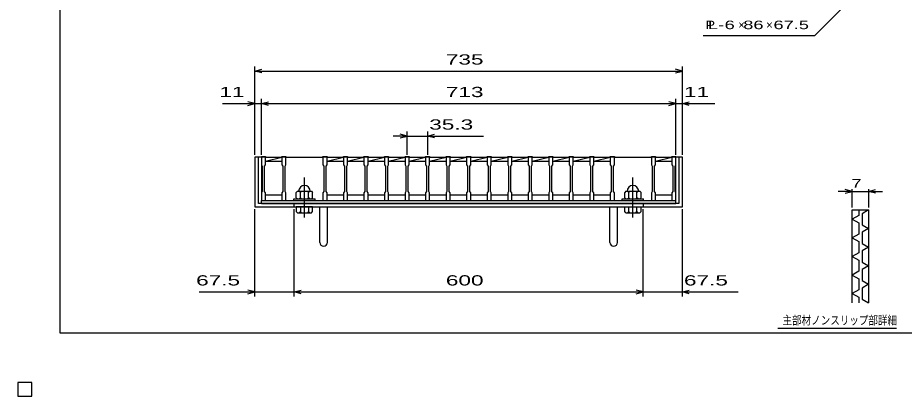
# Model space of a CAD drawing. Units: millimetres, scale not verified. Extents: x -1456 to 1385, y -1026 to 843.
# Drawn here: x -1456 to 69, y -1026 to -374 of the extents above; entities that cross this region are included whole.
import ezdxf
from ezdxf.enums import TextEntityAlignment as Align

# ---------------------------------------------------------------- set-up
doc = ezdxf.new("R2010")
doc.units = ezdxf.units.MM
doc.header["$LTSCALE"] = 8
doc.linetypes.add('CHAIN', pattern=[18.5, 12, -1.5, 3.5, -1.5])
for name, color, linetype, lineweight in [('0_2', 150, 'Continuous', 25), ('16', 3, 'Continuous', 25), ('19', 6, 'Continuous', 25), ('22', 4, 'Continuous', 25), ('32', 4, 'Continuous', 25)]:
    doc.layers.add(name, color=color, linetype=linetype, lineweight=lineweight)
doc.styles.add('ベクトル', font='')
doc.styles.get('ベクトル').set_extended_font_data('ベクトル')

msp = doc.modelspace()

# ---------------------------------------------------------------- linework, layer by layer
at = {"layer": '0_2'}
for p, q in [((-1383.2, -917.2), (-1383.2, 842.8)), ((1384.8, -917.2), (-1383.2, -917.2))]:
    msp.add_line(p, q, dxfattribs=at)
at = {"layer": '16'}
for p, q in [((-1037, -614), (-1037, -613.3)), ((-1037, -613.3), (-1030, -613.3)), ((-1037, -614), (-1037, -627.5)), ((-1030, -614), (-1037, -614)), ((-1037, -614), (-1037, -679)), ((-1030, -613.3), (-1030, -614)), ((-1030, -627.5), (-1030, -614)), ((-1030, -614), (-1001.7, -614)), ((-1030, -621), (-1001.7, -614)), ((-1030, -621), (-1001.7, -621)), ((-1001.7, -614), (-1001.7, -613.3)), ((-1001.7, -613.3), (-994.7, -613.3)), ((-1001.7, -614), (-1001.7, -627.5)), ((-994.7, -614), (-1001.7, -614)), ((-994.7, -613.3), (-994.7, -614)), ((-994.7, -627.5), (-994.7, -614)), ((-994.7, -614), (-931.1, -614)), ((-931.1, -614), (-931.1, -613.3)), ((-931.1, -613.3), (-924.1, -613.3)), ((-931.1, -614), (-931.1, -627.5)), ((-924.1, -614), (-931.1, -614)), ((-924.1, -613.3), (-924.1, -614)), ((-924.1, -627.5), (-924.1, -614)), ((-924.1, -614), (-895.8, -614)), ((-924.1, -621), (-895.8, -614)), ((-924.1, -621), (-895.8, -621)), ((-895.8, -614), (-895.8, -613.3)), ((-895.8, -613.3), (-888.8, -613.3)), ((-895.8, -614), (-895.8, -627.5)), ((-888.8, -614), (-895.8, -614)), ((-888.8, -613.3), (-888.8, -614)), ((-888.8, -627.5), (-888.8, -614)), ((-888.8, -614), (-860.5, -614)), ((-888.8, -621), (-860.5, -614)), ((-888.8, -621), (-860.5, -621)), ((-860.5, -614), (-860.5, -613.3)), ((-860.5, -613.3), (-853.5, -613.3)), ((-860.5, -614), (-860.5, -627.5)), ((-853.5, -614), (-860.5, -614)), ((-853.5, -613.3), (-853.5, -614)), ((-853.5, -627.5), (-853.5, -614)), ((-853.5, -614), (-825.2, -614)), ((-853.5, -621), (-825.2, -614)), ((-853.5, -621), (-825.2, -621)), ((-825.2, -614), (-825.2, -613.3)), ((-825.2, -613.3), (-818.2, -613.3)), ((-825.2, -614), (-825.2, -627.5)), ((-818.2, -614), (-825.2, -614)), ((-818.2, -613.3), (-818.2, -614)), ((-818.2, -627.5), (-818.2, -614)), ((-818.2, -614), (-789.9, -614)), ((-818.2, -621), (-789.9, -614)), ((-818.2, -621), (-789.9, -621)), ((-789.9, -614), (-789.9, -613.3)), ((-789.9, -613.3), (-782.9, -613.3)), ((-789.9, -614), (-789.9, -627.5)), ((-782.9, -614), (-789.9, -614)), ((-782.9, -613.3), (-782.9, -614)), ((-782.9, -627.5), (-782.9, -614)), ((-782.9, -614), (-754.6, -614)), ((-782.9, -621), (-754.6, -614)), ((-782.9, -621), (-754.6, -621)), ((-754.6, -614), (-754.6, -613.3)), ((-754.6, -613.3), (-747.6, -613.3)), ((-754.6, -614), (-754.6, -627.5)), ((-747.6, -614), (-754.6, -614)), ((-747.6, -613.3), (-747.6, -614)), ((-747.6, -627.5), (-747.6, -614)), ((-747.6, -614), (-719.3, -614)), ((-747.6, -621), (-719.3, -614)), ((-747.6, -621), (-719.3, -621)), ((-719.3, -614), (-719.3, -613.3)), ((-719.3, -613.3), (-712.3, -613.3)), ((-719.3, -614), (-719.3, -627.5)), ((-712.3, -614), (-719.3, -614)), ((-712.3, -613.3), (-712.3, -614)), ((-712.3, -627.5), (-712.3, -614)), ((-712.3, -614), (-684, -614)), ((-712.3, -621), (-684, -614)), ((-712.3, -621), (-684, -621)), ((-684, -614), (-684, -613.3)), ((-684, -613.3), (-677, -613.3)), ((-684, -614), (-684, -627.5)), ((-677, -614), (-684, -614)), ((-677, -613.3), (-677, -614)), ((-677, -627.5), (-677, -614)), ((-677, -614), (-648.7, -614)), ((-677, -621), (-648.7, -614)), ((-677, -621), (-648.7, -621)), ((-648.7, -614), (-648.7, -613.3)), ((-648.7, -613.3), (-641.7, -613.3)), ((-648.7, -614), (-648.7, -627.5)), ((-641.7, -614), (-648.7, -614)), ((-641.7, -613.3), (-641.7, -614)), ((-641.7, -627.5), (-641.7, -614)), ((-641.7, -614), (-613.4, -614)), ((-641.7, -621), (-613.4, -614)), ((-641.7, -621), (-613.4, -621)), ((-613.4, -614), (-613.4, -613.3)), ((-613.4, -613.3), (-606.4, -613.3)), ((-613.4, -614), (-613.4, -627.5)), ((-606.4, -614), (-613.4, -614)), ((-606.4, -613.3), (-606.4, -614)), ((-606.4, -627.5), (-606.4, -614)), ((-606.4, -614), (-578.1, -614)), ((-606.4, -621), (-578.1, -614)), ((-606.4, -621), (-578.1, -621)), ((-578.1, -614), (-578.1, -613.3)), ((-578.1, -613.3), (-571.1, -613.3)), ((-578.1, -614), (-578.1, -627.5)), ((-571.1, -614), (-578.1, -614)), ((-571.1, -613.3), (-571.1, -614)), ((-571.1, -627.5), (-571.1, -614)), ((-571.1, -614), (-542.8, -614)), ((-571.1, -621), (-542.8, -614)), ((-571.1, -621), (-542.8, -621)), ((-542.8, -614), (-542.8, -613.3)), ((-542.8, -613.3), (-535.8, -613.3)), ((-542.8, -614), (-542.8, -627.5)), ((-535.8, -614), (-542.8, -614)), ((-535.8, -613.3), (-535.8, -614)), ((-535.8, -627.5), (-535.8, -614)), ((-535.8, -614), (-507.5, -614)), ((-535.8, -621), (-507.5, -614)), ((-535.8, -621), (-507.5, -621)), ((-507.5, -614), (-507.5, -613.3)), ((-507.5, -613.3), (-500.5, -613.3)), ((-507.5, -614), (-507.5, -627.5)), ((-500.5, -614), (-507.5, -614)), ((-500.5, -613.3), (-500.5, -614)), ((-500.5, -627.5), (-500.5, -614)), ((-500.5, -614), (-472.2, -614)), ((-500.5, -621), (-472.2, -614)), ((-500.5, -621), (-472.2, -621)), ((-472.2, -614), (-472.2, -613.3)), ((-472.2, -613.3), (-465.2, -613.3)), ((-472.2, -614), (-472.2, -627.5)), ((-465.2, -614), (-472.2, -614)), ((-465.2, -613.3), (-465.2, -614)), ((-465.2, -627.5), (-465.2, -614)), ((-465.2, -614), (-436.9, -614)), ((-465.2, -621), (-436.9, -614)), ((-465.2, -621), (-436.9, -621)), ((-436.9, -614), (-436.9, -613.3)), ((-436.9, -613.3), (-429.9, -613.3)), ((-436.9, -614), (-436.9, -627.5)), ((-429.9, -614), (-436.9, -614)), ((-429.9, -613.3), (-429.9, -614)), ((-429.9, -627.5), (-429.9, -614)), ((-429.9, -614), (-366.3, -614)), ((-366.3, -614), (-366.3, -613.3)), ((-366.3, -613.3), (-359.3, -613.3)), ((-366.3, -614), (-366.3, -627.5)), ((-359.3, -614), (-366.3, -614)), ((-359.3, -613.3), (-359.3, -614)), ((-359.3, -627.5), (-359.3, -614)), ((-359.3, -614), (-331, -614)), ((-359.3, -621), (-331, -614)), ((-359.3, -621), (-331, -621)), ((-331, -614), (-331, -613.3)), ((-331, -613.3), (-324, -613.3)), ((-331, -614), (-331, -627.5)), ((-324, -614), (-331, -614)), ((-324, -613.3), (-324, -614)), ((-324, -627.5), (-324, -614)), ((-324, -679), (-324, -614)), ((-1037, -627.5), (-1035.5, -629.5)), ((-1035.5, -629.5), (-1035.5, -673.5)), ((-1031.5, -629.5), (-1030, -627.5)), ((-1031.5, -673.5), (-1031.5, -629.5)), ((-1001.7, -627.5), (-1000.2, -629.5)), ((-1000.2, -629.5), (-1000.2, -673.5)), ((-996.2, -629.5), (-994.7, -627.5)), ((-996.2, -673.5), (-996.2, -629.5)), ((-931.1, -627.5), (-929.6, -629.5)), ((-929.6, -629.5), (-929.6, -673.5)), ((-925.6, -629.5), (-924.1, -627.5)), ((-925.6, -673.5), (-925.6, -629.5)), ((-895.8, -627.5), (-894.3, -629.5)), ((-894.3, -629.5), (-894.3, -673.5)), ((-890.3, -629.5), (-888.8, -627.5)), ((-890.3, -673.5), (-890.3, -629.5)), ((-860.5, -627.5), (-859, -629.5)), ((-859, -629.5), (-859, -673.5)), ((-855, -629.5), (-853.5, -627.5)), ((-855, -673.5), (-855, -629.5)), ((-825.2, -627.5), (-823.7, -629.5)), ((-823.7, -629.5), (-823.7, -673.5)), ((-819.7, -629.5), (-818.2, -627.5)), ((-819.7, -673.5), (-819.7, -629.5)), ((-789.9, -627.5), (-788.4, -629.5)), ((-788.4, -629.5), (-788.4, -673.5)), ((-784.4, -629.5), (-782.9, -627.5)), ((-784.4, -673.5), (-784.4, -629.5)), ((-754.6, -627.5), (-753.1, -629.5)), ((-753.1, -629.5), (-753.1, -673.5)), ((-749.1, -629.5), (-747.6, -627.5)), ((-749.1, -673.5), (-749.1, -629.5)), ((-719.3, -627.5), (-717.8, -629.5)), ((-717.8, -629.5), (-717.8, -673.5)), ((-713.8, -629.5), (-712.3, -627.5)), ((-713.8, -673.5), (-713.8, -629.5)), ((-684, -627.5), (-682.5, -629.5)), ((-682.5, -629.5), (-682.5, -673.5)), ((-678.5, -629.5), (-677, -627.5)), ((-678.5, -673.5), (-678.5, -629.5)), ((-648.7, -627.5), (-647.2, -629.5)), ((-647.2, -629.5), (-647.2, -673.5)), ((-643.2, -629.5), (-641.7, -627.5)), ((-643.2, -673.5), (-643.2, -629.5)), ((-613.4, -627.5), (-611.9, -629.5)), ((-611.9, -629.5), (-611.9, -673.5)), ((-607.9, -629.5), (-606.4, -627.5)), ((-607.9, -673.5), (-607.9, -629.5)), ((-578.1, -627.5), (-576.6, -629.5)), ((-576.6, -629.5), (-576.6, -673.5)), ((-572.6, -629.5), (-571.1, -627.5)), ((-572.6, -673.5), (-572.6, -629.5)), ((-542.8, -627.5), (-541.3, -629.5)), ((-541.3, -629.5), (-541.3, -673.5)), ((-537.3, -629.5), (-535.8, -627.5)), ((-537.3, -673.5), (-537.3, -629.5)), ((-507.5, -627.5), (-506, -629.5)), ((-506, -629.5), (-506, -673.5)), ((-502, -629.5), (-500.5, -627.5)), ((-502, -673.5), (-502, -629.5)), ((-472.2, -627.5), (-470.7, -629.5)), ((-470.7, -629.5), (-470.7, -673.5)), ((-466.7, -629.5), (-465.2, -627.5)), ((-466.7, -673.5), (-466.7, -629.5)), ((-436.9, -627.5), (-435.4, -629.5)), ((-435.4, -629.5), (-435.4, -673.5)), ((-431.4, -629.5), (-429.9, -627.5)), ((-431.4, -673.5), (-431.4, -629.5)), ((-366.3, -627.5), (-364.8, -629.5)), ((-364.8, -629.5), (-364.8, -673.5)), ((-360.8, -629.5), (-359.3, -627.5)), ((-360.8, -673.5), (-360.8, -629.5)), ((-331, -627.5), (-329.5, -629.5)), ((-329.5, -629.5), (-329.5, -673.5)), ((-325.5, -629.5), (-324, -627.5)), ((-325.5, -673.5), (-325.5, -629.5)), ((-1035.5, -673.5), (-1037, -675.5)), ((-1037, -675.5), (-1037, -689)), ((-1030, -675.5), (-1031.5, -673.5)), ((-1030, -689), (-1030, -675.5)), ((-1030, -679), (-1001.7, -679)), ((-1000.2, -673.5), (-1001.7, -675.5)), ((-1001.7, -675.5), (-1001.7, -689)), ((-994.7, -675.5), (-996.2, -673.5)), ((-994.7, -689), (-994.7, -675.5)), ((-981.4, -689), (-981.4, -686)), ((-981.4, -686), (-944.4, -686)), ((-974.9, -673), (-976.9, -675)), ((-976.9, -684), (-976.9, -675)), ((-976.9, -684), (-974.9, -686)), ((-974.9, -673), (-950.9, -673)), ((-971.9, -673), (-969.9, -675)), ((-971.9, -686), (-969.9, -684)), ((-969.9, -675), (-967.9, -673)), ((-969.9, -684), (-969.9, -675)), ((-967.9, -686), (-969.9, -684)), ((-957.9, -673), (-955.9, -675)), ((-957.9, -686), (-955.9, -684)), ((-955.9, -675), (-953.9, -673)), ((-955.9, -684), (-955.9, -675)), ((-953.9, -686), (-955.9, -684)), ((-950.9, -673), (-948.9, -675)), ((-950.9, -686), (-948.9, -684)), ((-948.9, -684), (-948.9, -675)), ((-944.4, -689), (-944.4, -686)), ((-929.6, -673.5), (-931.1, -675.5)), ((-931.1, -675.5), (-931.1, -689)), ((-924.1, -675.5), (-925.6, -673.5)), ((-924.1, -689), (-924.1, -675.5)), ((-924.1, -679), (-895.8, -679)), ((-894.3, -673.5), (-895.8, -675.5)), ((-895.8, -675.5), (-895.8, -689)), ((-888.8, -675.5), (-890.3, -673.5)), ((-888.8, -689), (-888.8, -675.5)), ((-888.8, -679), (-860.5, -679)), ((-859, -673.5), (-860.5, -675.5)), ((-860.5, -675.5), (-860.5, -689)), ((-853.5, -675.5), (-855, -673.5)), ((-853.5, -689), (-853.5, -675.5)), ((-853.5, -679), (-825.2, -679)), ((-823.7, -673.5), (-825.2, -675.5)), ((-825.2, -675.5), (-825.2, -689)), ((-818.2, -675.5), (-819.7, -673.5)), ((-818.2, -689), (-818.2, -675.5)), ((-818.2, -679), (-789.9, -679)), ((-788.4, -673.5), (-789.9, -675.5)), ((-789.9, -675.5), (-789.9, -689)), ((-782.9, -675.5), (-784.4, -673.5)), ((-782.9, -689), (-782.9, -675.5)), ((-782.9, -679), (-754.6, -679)), ((-753.1, -673.5), (-754.6, -675.5)), ((-754.6, -675.5), (-754.6, -689)), ((-747.6, -675.5), (-749.1, -673.5)), ((-747.6, -689), (-747.6, -675.5)), ((-747.6, -679), (-719.3, -679)), ((-717.8, -673.5), (-719.3, -675.5)), ((-719.3, -675.5), (-719.3, -689)), ((-712.3, -675.5), (-713.8, -673.5)), ((-712.3, -689), (-712.3, -675.5)), ((-712.3, -679), (-684, -679)), ((-682.5, -673.5), (-684, -675.5)), ((-684, -675.5), (-684, -689)), ((-677, -675.5), (-678.5, -673.5)), ((-677, -689), (-677, -675.5)), ((-677, -679), (-648.7, -679)), ((-647.2, -673.5), (-648.7, -675.5)), ((-648.7, -675.5), (-648.7, -689)), ((-641.7, -675.5), (-643.2, -673.5)), ((-641.7, -689), (-641.7, -675.5)), ((-641.7, -679), (-613.4, -679)), ((-611.9, -673.5), (-613.4, -675.5)), ((-613.4, -675.5), (-613.4, -689)), ((-606.4, -675.5), (-607.9, -673.5)), ((-606.4, -689), (-606.4, -675.5)), ((-606.4, -679), (-578.1, -679)), ((-576.6, -673.5), (-578.1, -675.5)), ((-578.1, -675.5), (-578.1, -689)), ((-571.1, -675.5), (-572.6, -673.5)), ((-571.1, -689), (-571.1, -675.5)), ((-571.1, -679), (-542.8, -679)), ((-541.3, -673.5), (-542.8, -675.5)), ((-542.8, -675.5), (-542.8, -689)), ((-535.8, -675.5), (-537.3, -673.5)), ((-535.8, -689), (-535.8, -675.5)), ((-535.8, -679), (-507.5, -679)), ((-506, -673.5), (-507.5, -675.5)), ((-507.5, -675.5), (-507.5, -689)), ((-500.5, -675.5), (-502, -673.5)), ((-500.5, -689), (-500.5, -675.5)), ((-500.5, -679), (-472.2, -679)), ((-470.7, -673.5), (-472.2, -675.5)), ((-472.2, -675.5), (-472.2, -689)), ((-465.2, -675.5), (-466.7, -673.5)), ((-465.2, -689), (-465.2, -675.5)), ((-465.2, -679), (-436.9, -679)), ((-435.4, -673.5), (-436.9, -675.5)), ((-436.9, -675.5), (-436.9, -689)), ((-429.9, -675.5), (-431.4, -673.5)), ((-429.9, -689), (-429.9, -675.5)), ((-416.6, -689), (-416.6, -686)), ((-416.6, -686), (-379.6, -686)), ((-410.1, -673), (-412.1, -675)), ((-412.1, -684), (-412.1, -675)), ((-412.1, -684), (-410.1, -686)), ((-410.1, -673), (-386.1, -673)), ((-407.1, -673), (-405.1, -675)), ((-407.1, -686), (-405.1, -684)), ((-405.1, -675), (-403.1, -673)), ((-405.1, -684), (-405.1, -675)), ((-403.1, -686), (-405.1, -684)), ((-393.1, -673), (-391.1, -675)), ((-393.1, -686), (-391.1, -684)), ((-391.1, -675), (-389.1, -673)), ((-391.1, -684), (-391.1, -675)), ((-389.1, -686), (-391.1, -684)), ((-386.1, -673), (-384.1, -675)), ((-386.1, -686), (-384.1, -684)), ((-384.1, -684), (-384.1, -675)), ((-379.6, -689), (-379.6, -686)), ((-364.8, -673.5), (-366.3, -675.5)), ((-366.3, -675.5), (-366.3, -689)), ((-359.3, -675.5), (-360.8, -673.5)), ((-359.3, -689), (-359.3, -675.5)), ((-359.3, -679), (-331, -679)), ((-329.5, -673.5), (-331, -675.5)), ((-331, -675.5), (-331, -689)), ((-324, -675.5), (-325.5, -673.5)), ((-324, -689), (-324, -675.5)), ((-1037, -689), (-1030, -689)), ((-1037, -689), (-324, -689)), ((-1037, -694), (-1037, -689)), ((-1037, -694), (-324, -694)), ((-1001.7, -689), (-994.7, -689)), ((-994.7, -689), (-931.1, -689)), ((-981.4, -689), (-944.4, -689)), ((-931.1, -689), (-924.1, -689)), ((-895.8, -689), (-888.8, -689)), ((-860.5, -689), (-853.5, -689)), ((-825.2, -689), (-818.2, -689)), ((-789.9, -689), (-782.9, -689)), ((-754.6, -689), (-747.6, -689)), ((-719.3, -689), (-712.3, -689)), ((-684, -689), (-677, -689)), ((-648.7, -689), (-641.7, -689)), ((-613.4, -689), (-606.4, -689)), ((-578.1, -689), (-571.1, -689)), ((-542.8, -689), (-535.8, -689)), ((-507.5, -689), (-500.5, -689)), ((-472.2, -689), (-465.2, -689)), ((-436.9, -689), (-429.9, -689)), ((-429.9, -689), (-366.3, -689)), ((-416.6, -689), (-379.6, -689)), ((-366.3, -689), (-359.3, -689)), ((-331, -689), (-324, -689)), ((-324, -694), (-324, -689)), ((-1432, -1002), (-1456, -1002)), ((-1456, -1002), (-1456, -1026)), ((-1432, -1002), (-1456, -1002)), ((-1456, -1002), (-1456, -1026)), ((-1432, -1002), (-1456, -1002)), ((-1456, -1002), (-1456, -1026)), ((-1432, -1002), (-1456, -1002)), ((-1456, -1002), (-1456, -1026)), ((-1432, -1002), (-1456, -1002)), ((-1456, -1002), (-1456, -1026)), ((-1432, -1026), (-1432, -1002)), ((-1432, -1026), (-1432, -1002)), ((-1432, -1026), (-1432, -1002)), ((-1432, -1026), (-1432, -1002)), ((-1432, -1026), (-1432, -1002)), ((-1456, -1026), (-1432, -1026)), ((-1456, -1026), (-1432, -1026)), ((-1456, -1026), (-1432, -1026)), ((-1456, -1026), (-1432, -1026)), ((-1456, -1026), (-1432, -1026))]:
    msp.add_line(p, q, dxfattribs=at)
at = {"layer": '16', "linetype": 'CHAIN'}
for p, q in [((-962.9, -718.4), (-962.9, -649.4)), ((-398.1, -718.4), (-398.1, -649.4))]:
    msp.add_line(p, q, dxfattribs=at)
at = {"layer": '16'}
for centre in [(-962.9, -673), (-398.1, -673)]:
    msp.add_arc(centre, 10, 0, 180, dxfattribs=at)
at = {"layer": '19'}
for p, q in [((-1037, -614), (-1048, -614)), ((-1048, -614), (-1048, -700)), ((-1042, -694), (-1042, -614)), ((-313, -614), (-324, -614)), ((-319, -614), (-319, -694)), ((-313, -700), (-313, -614)), ((-1048, -700), (-313, -700)), ((-319, -694), (-1042, -694)), ((-980.5, -700), (-980.5, -694)), ((-976.9, -700), (-976.9, -708)), ((-948.9, -700), (-976.9, -700)), ((-969.9, -700), (-969.9, -708)), ((-955.9, -700), (-955.9, -708)), ((-948.9, -708), (-948.9, -700)), ((-936.5, -761.11), (-936.5, -700)), ((-923.5, -761.11), (-923.5, -700)), ((-437.5, -761.11), (-437.5, -700)), ((-424.5, -761.11), (-424.5, -700)), ((-412.1, -708), (-412.1, -700)), ((-412.1, -700), (-384.1, -700)), ((-405.1, -708), (-405.1, -700)), ((-391.1, -708), (-391.1, -700)), ((-384.1, -708), (-384.1, -700)), ((-380.5, -694), (-380.5, -700)), ((-976.9, -708), (-974.9, -710)), ((-974.9, -710), (-950.9, -710)), ((-969.9, -708), (-971.9, -710)), ((-967.9, -710), (-969.9, -708)), ((-955.9, -708), (-957.9, -710)), ((-953.9, -710), (-955.9, -708)), ((-950.9, -710), (-948.9, -708)), ((-410.1, -710), (-412.1, -708)), ((-410.1, -710), (-386.1, -710)), ((-407.1, -710), (-405.1, -708)), ((-403.1, -710), (-405.1, -708)), ((-393.1, -710), (-391.1, -708)), ((-389.1, -710), (-391.1, -708)), ((-384.1, -708), (-386.1, -710))]:
    msp.add_line(p, q, dxfattribs=at)
for centre in [(-930, -761.11), (-431, -761.11)]:
    msp.add_arc(centre, 6.5, 180, 0, dxfattribs=at)
at = {"layer": '22'}
for p, q in [((-85, -404.5), (67, -252.5)), ((-277, -404.5), (-85, -404.5)), ((-1048, -610), (-1048, -458)), ((-1048, -466), (-1036, -462.8)), ((-1036, -469.2), (-1048, -466)), ((-1048, -466), (-313, -466)), ((-313, -466), (-325, -462.8)), ((-325, -469.2), (-313, -466)), ((-313, -610), (-313, -458)), ((-1048, -610), (-1048, -514)), ((-1037, -610), (-1037, -514)), ((-324, -610), (-324, -514)), ((-313, -610), (-313, -514)), ((-1104, -522), (-1048, -522)), ((-1048, -522), (-1060, -518.8)), ((-1060, -525.2), (-1048, -522)), ((-1048, -522), (-1037, -522)), ((-1037, -522), (-1025, -518.8)), ((-1025, -525.2), (-1037, -522)), ((-1037, -522), (-324, -522)), ((-324, -522), (-336, -518.8)), ((-336, -525.2), (-324, -522)), ((-324, -522), (-313, -522)), ((-313, -522), (-301, -518.8)), ((-301, -525.2), (-313, -522)), ((-313, -522), (-257, -522)), ((-786.4, -578), (-810.4, -578)), ((-786.4, -578), (-798.4, -574.8)), ((-798.4, -581.2), (-786.4, -578)), ((-786.4, -610), (-786.4, -570)), ((-786.4, -578), (-751.1, -578)), ((-751.1, -570), (-751.1, -610)), ((-751.1, -578), (-739.1, -574.8)), ((-739.1, -581.2), (-751.1, -578)), ((-751.1, -578), (-655.1, -578)), ((-1048, -854.4), (-1048, -704)), ((-980.5, -854.4), (-980.5, -704)), ((-380.5, -854.4), (-380.5, -704)), ((-313, -854.4), (-313, -704)), ((-1144, -846.4), (-1048, -846.4)), ((-1048, -846.4), (-1060, -843.2)), ((-1060, -849.6), (-1048, -846.4)), ((-1048, -846.4), (-980.5, -846.4)), ((-980.5, -846.4), (-968.5, -843.2)), ((-968.5, -849.6), (-980.5, -846.4)), ((-980.5, -846.4), (-380.5, -846.4)), ((-380.5, -846.4), (-392.5, -843.2)), ((-392.5, -849.6), (-380.5, -846.4)), ((-380.5, -846.4), (-313, -846.4)), ((-313, -846.4), (-301, -843.2)), ((-301, -849.6), (-313, -846.4)), ((-313, -846.4), (-217, -846.4))]:
    msp.add_line(p, q, dxfattribs=at)
at = {"layer": '22', "color": 2}
for p, q in [((-1432, -1002), (-1456, -1002)), ((-1456, -1002), (-1456, -1026)), ((-1432, -1002), (-1456, -1002)), ((-1456, -1002), (-1456, -1026)), ((-1432, -1002), (-1456, -1002)), ((-1456, -1002), (-1456, -1026)), ((-1432, -1026), (-1432, -1002)), ((-1432, -1026), (-1432, -1002)), ((-1432, -1026), (-1432, -1002)), ((-1456, -1026), (-1432, -1026)), ((-1456, -1026), (-1432, -1026)), ((-1456, -1026), (-1432, -1026))]:
    msp.add_line(p, q, dxfattribs=at)
at = {"layer": '32'}
for p, q in [((-20.8, -673.2), (-32.8, -670)), ((-20.8, -701.2), (-20.8, -669.2)), ((7.2, -669.2), (7.2, -701.2)), ((7.2, -673.2), (19.2, -670)), ((-20.8, -673.2), (-44.8, -673.2)), ((-32.8, -676.4), (-20.8, -673.2)), ((-20.8, -673.2), (7.2, -673.2)), ((19.2, -676.4), (7.2, -673.2)), ((7.2, -673.2), (31.2, -673.2)), ((-20.8, -705.2), (7.2, -705.2)), ((-20.8, -865.2), (-20.8, -705.2)), ((-9.6, -714.8), (-20.8, -721.2)), ((-9.6, -705.2), (-9.6, -714.8)), ((7.2, -705.2), (-4, -711.6)), ((-4, -711.6), (-4, -730.8)), ((7.2, -705.2), (7.2, -865.2)), ((-20.8, -721.2), (-9.6, -727.6)), ((-9.6, -727.6), (-9.6, -746.8)), ((-4, -730.8), (7.2, -737.2)), ((-9.6, -746.8), (-20.8, -753.2)), ((7.2, -737.2), (-4, -743.6)), ((-4, -743.6), (-4, -762.8)), ((-20.8, -753.2), (-9.6, -759.6)), ((-9.6, -759.6), (-9.6, -778.8)), ((-4, -762.8), (7.2, -769.2)), ((7.2, -769.2), (-4, -775.6)), ((-4, -775.6), (-4, -794.8)), ((-9.6, -778.8), (-20.8, -785.2)), ((-20.8, -785.2), (-9.6, -791.6)), ((-9.6, -791.6), (-9.6, -810.8)), ((-4, -794.8), (7.2, -801.2)), ((7.2, -801.2), (-4, -807.6)), ((-4, -807.6), (-4, -826.8)), ((-9.6, -810.8), (-20.8, -817.2)), ((-20.8, -817.2), (-9.6, -823.6)), ((-9.6, -823.6), (-9.6, -842.8)), ((-4, -826.8), (7.2, -833.2)), ((7.2, -833.2), (-4, -839.6)), ((-9.6, -842.8), (-20.8, -849.2)), ((-20.8, -849.2), (-9.6, -855.6)), ((-4, -839.6), (-4, -858.8)), ((-9.6, -855.6), (-9.6, -865.2)), ((-4, -858.8), (7.2, -865.2)), ((55.2, -909.2), (-148.8, -909.2))]:
    msp.add_line(p, q, dxfattribs=at)

# ---------------------------------------------------------------- texts
at = {"layer": '22', "color": 2, "style": 'ベクトル'}
for s, height, width, p in [('P', 14.66, 1.25, (-273, -386.5)), ('L-', 14.66, 1.6, (-269, -386.5)), (' 6 ', 14.66, 1.6, (-249, -386.5)), (' 86 ', 14.66, 1.6, (-217, -386.5)), (' 67.5 ', 14.66, 1.6, (-165, -386.5)), (' 735 ', 17.6, 1.65, (-730.5, -446)), (' 11 ', 17.6, 1.65, (-1120, -502)), (' 713 ', 17.6, 1.65, (-730.5, -502)), (' 11 ', 17.6, 1.65, (-321, -502)), (' 35.3 ', 17.6, 1.65, (-759.1, -558)), (' 67.5 ', 17.6, 1.65, (-1160, -826.4)), (' 600 ', 17.6, 1.65, (-730.5, -826.4)), (' 67.5 ', 17.6, 1.65, (-321, -826.4))]:
    msp.add_text(s, height=height, dxfattribs=dict(at, width=width)).set_placement(p, align=Align.MIDDLE_LEFT)
for p in [(-217, -386.5), (-169, -386.5)]:
    msp.add_text('×', height=14.66, dxfattribs=at).set_placement(p, align=Align.MIDDLE_LEFT)
at = {"layer": '32', "color": 2, "style": 'ベクトル'}
for s, width, p in [(' 7 ', 1.6, (-30.8, -659.2)), ('主部材ノンスリップ部詳細', 0.8, (-140.8, -895.2))]:
    msp.add_text(s, height=14.66, dxfattribs=dict(at, width=width)).set_placement(p, align=Align.MIDDLE_LEFT)

doc.saveas('drawing.dxf')
